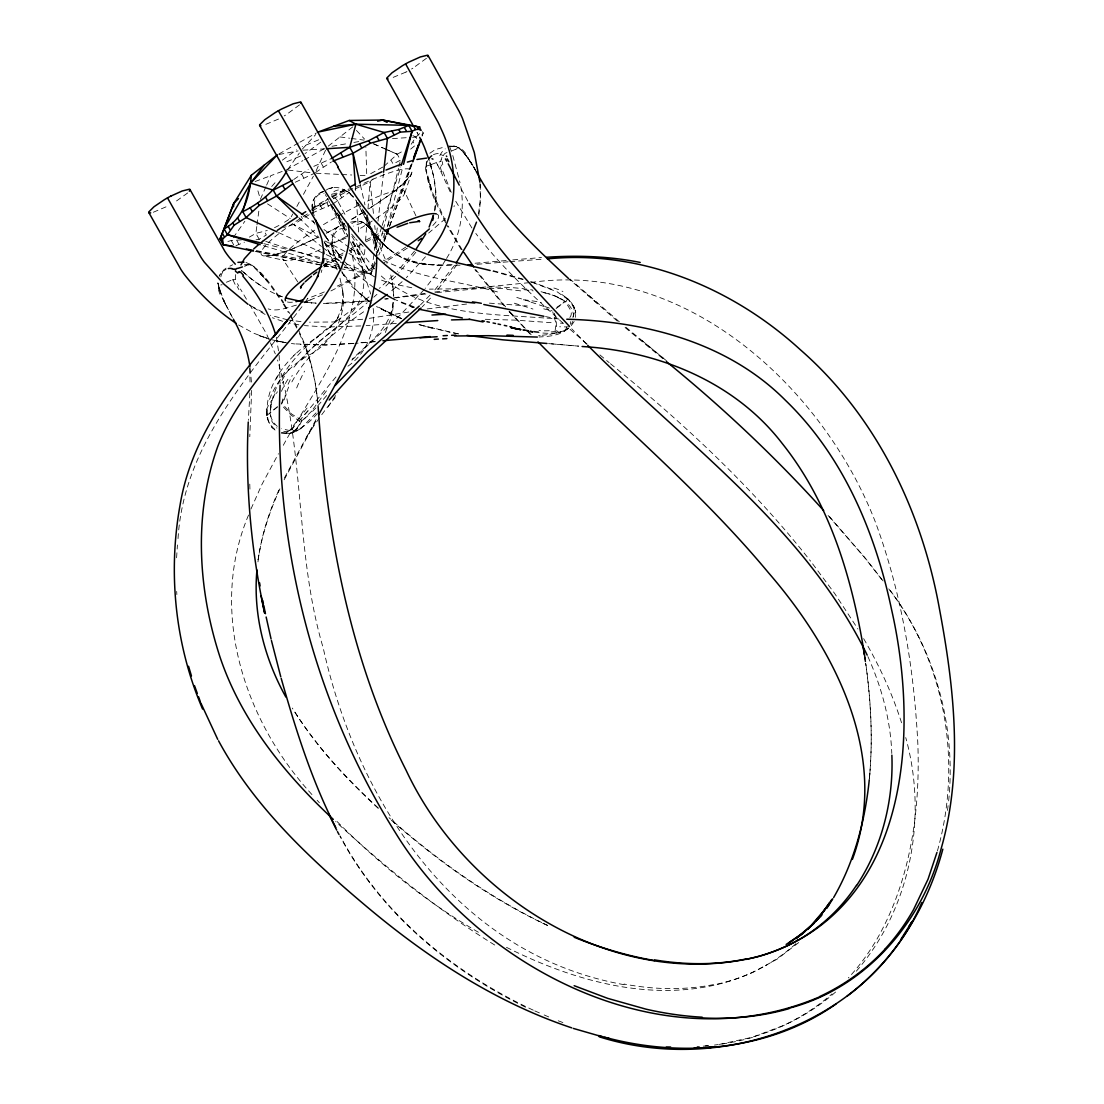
<?xml version="1.0" encoding="UTF-8"?>
<svg xmlns="http://www.w3.org/2000/svg" width="1104" height="1104" viewBox="0 0 1104 1104"><rect width="100%" height="100%" fill="white"/><g stroke="black" fill="none" stroke-linecap="round" stroke-linejoin="round"><path stroke-width="0.75" stroke-dasharray="5 3.75" d="M251.643 390.402L249.78 436.715M332.138 243.86L332.166 242.494A15.677 9.991 80.7 0 1 332.221 241.748C332.263 234.71 338.017 226.292 345.828 229.066A14.849 10.778 87.1 0 1 346.38 229.232M341.039 271.184C332.732 258.17 324.052 229.549 344.489 223.505M573.625 317.014C573.666 303.848 559.369 296.7 548.481 293.747M570.727 321.609L570.313 324.341M445.63 222.898C436.77 203.688 424.378 183.305 426.434 161.405M426.13 167.463L426.158 167.063A14.918 9.232 78.2 0 1 426.406 164.606L426.489 164.317M249.904 392.9L248.345 420.348M385.324 332.497L390.899 318.421L393.769 299.501M277.366 406.714L269.9 413.062L271.984 421.549L276.938 428.09M176.599 557.768L177.427 544.962M948.653 800.911C956.381 725.659 934.646 648.421 888.623 588.335M364.872 249.504L363.961 261.372L370.93 274.054L323.72 265.678M365.521 241.017L367.466 215.584M367.991 208.794L370.075 181.663L374.504 177.73M869.414 778.348L870.007 771.586L869.428 778.141C873.029 739.487 871.015 700.474 865.577 662.083M869.276 779.107C873.098 740.48 870.904 701.482 865.646 663.104L865.688 663.38M266.892 410.122C265.788 418.43 269.969 427.372 277.242 431.554M575.557 317.303L574.604 308.347L568.574 299.626L572.093 303.876L573.942 308.251L574.163 312.86L572.824 317.331M377.264 227.935L374.201 253.051M378.023 221.186L383.405 173.894M947.522 810.405L948.088 805.658M392.651 310.762L393.617 302.758M257.963 561.853C261.137 535.978 269.307 510.89 280.154 487.25M178.034 538.6C183.54 445.022 249.67 374.546 303.835 304.29M435.155 210.05C437.736 193.531 434.562 176.709 429.415 160.991M256.79 226.541L255.88 233.358L259.205 239.278L264.118 240.879M257.011 224.83L259.274 207.8M392.983 302.399C391.147 327.971 368.598 342.792 352.135 359.255M373.952 254.665L370.93 274.054L344.365 266.809M566.766 327.005L565.538 330.013L563.247 331.959L554.76 333.325L556.071 323.734L552.759 311.866M258.184 559.631C261.703 535.095 269.638 511.359 279.892 488.851M440.951 159.818L440.8 161.336M478.805 215.515L480.613 200.114L480.143 182.878M478.543 213.831L480.364 198.527L480.005 183.512M434.41 211.002L435.859 196.829L435.845 197.602L435.569 190.054L433.444 175.784L428.407 157.844L432.05 169.823L428.987 159.707M281.52 403.691L283.355 397.178M382.909 231.095L376.63 255.617M383.323 229.439L398.489 168.401M398.889 166.745L400.117 161.791M271.28 406.658C268.507 413.669 271.584 421.576 277.283 426.351M385.13 235.511L382.136 247.089L378.838 255.024M387.697 225.589L402.67 167.684M321.236 272.509L321.913 269.969M453.979 206.71L454.296 205.634M937.406 850.936C962.647 762.05 945.438 662.055 888.554 588.653M281.603 404.161L285.094 395.812M374.725 261.758L370.93 274.054L346.656 264.049M381.667 227.093L374.96 248.193L367.273 214.88M382.177 225.464L400.738 167.008M569.843 317.483C575.57 310.21 562.226 303.545 567.525 299.322M307.878 415.794L301.889 420.734L305.573 417.602M386.124 235.883L382.136 247.089L386.179 235.828M389.546 226.279L412.358 162.233M389.657 226.182L412.247 163.447M422.087 136.109L423.246 132.894L421.135 130.382M572.741 321.443L571.582 324.038M281.327 433.168L287.551 433.789L292.877 432.313L296.383 429.042L301.944 420.748L298.466 427.303L294.561 430.781L292.036 431.098L281.548 428.752M384.923 233.22L377.582 252.54L374.725 225.533M387.38 226.775L411.861 162.343M269.542 399.455C276.469 380.494 290.876 364.982 308.513 355.364C332.166 343.33 347.139 316.158 342.668 289.676L342.764 302.33L343.123 299.736L340.832 310.997L341.757 308.209L336.83 319.484M248.552 515.044C207.731 611.699 244.922 722.913 313.812 796.564M250.981 508.985L261.855 484.587L278.47 453.675M375.539 262.945L370.93 274.054L351.886 240.355M534.198 332.083C545.486 333.532 558.527 334.94 568.519 328.233C550.234 338.431 559.411 326.384 554.829 314.737M288.075 384.289L292.243 375.36M265.926 186.7L260.406 199.272L257.039 187.97M266.616 185.127L270.756 175.688L283.259 171.037M267.016 415.297L277.421 407.017M556.099 331.379L548.895 332.207M338.597 316.793L334.277 323.389L336.071 320.657L329.958 327.667L332.332 325.349L316.144 338.059L318.642 336.306C290.945 353.239 260.999 385.475 268.203 420.417C269.914 424.888 273.143 428.89 277.532 430.96M325.528 150.241L315.013 173.19L340.046 174.418M284.156 479.771L317.303 418.416M219.958 274.634L219.185 276.193L222.566 270.77L226.141 268.12M284.446 477.935L317.704 416.47M276.469 393.424L277.325 391.768M278.608 374.642L274.537 382.163M284.556 222.249L290.269 218.551L292.739 214.01M296.866 206.462L300.164 200.404M303.462 194.359L313.37 176.212M411.199 144.265L415.891 137.089L420.734 132.646L422.197 135.254L423.246 132.894M574.177 321.512L570.837 326.246M446.554 258.46C460.244 236.504 465.488 209.691 460.313 184.258M554.719 333.284L547.101 334.926M346.78 191.627L345.759 191.116A15.677 10.764 56.5 0 0 345.055 190.84C340.405 188.273 331.614 190.495 331.821 195.656M291.87 381.901C308.347 351.748 336.485 330.62 364.168 311.425M283.3 445.298C315.013 386.207 370.019 322.216 351.044 250.263M445.837 259.633L437.598 272.343L425.15 288.42M282.334 383.157L283.466 381.377M304.759 302.869L308.485 297.211M457.097 264.56L435.694 292.284M287.758 169.519L299.363 153.028M454.406 265.512L434.59 290.2M233.192 237.746L244.853 221.269M326.411 390.926L311.425 411.35M415.822 252.292L398.668 273.13M301.489 360.097C315.068 340.28 338.155 330.124 352.783 311.328C370.088 291.166 365.12 262.09 351.831 241.238M307.036 408.08L291.359 428.242M414.524 251.105L397.233 271.432M316.006 412.91L301.033 428.393L293.278 432.575L289.165 433.582L286.033 433.03L289.262 430.408M425.468 256.763L406.396 277.642M326.66 395.563L317.497 406.175M293.926 367.177C314.875 341.978 342.502 323.817 367.259 302.744M424.295 289.455L400.752 314.502L350.63 361.325M299.198 421.148L337.921 374.642M271.708 186.493L277.352 180.104M856.331 971.175C910.855 908.206 927.871 817.208 905.735 737.582M430.477 298.121L422.252 306.857M302.399 149.068L315.703 134.536M317.469 413.503C308.789 422.998 296.755 434.81 282.638 431.029M315.854 407.969L312.639 411.295M320.795 142.112L307.036 152.311M430.077 295.085L420.431 304.925M384.095 166.262L397.219 154.215L403.843 150.599M395.632 276.359L383.281 288.572M299.557 104.866L285.991 114.871M293.719 355.571L295.582 353.735M445.478 218.606L428.628 233.068M282.348 160.163L296.3 150.02A18.851 2.953 -29.2 0 1 296.659 149.799M426.448 58.291L413.075 68.075M429.856 153.235L435.155 149.62L445.588 146.708M393.19 275.614L379.39 288.31M294.064 426.655L290.021 430.077M187.694 192.938L174.653 202.294A18.713 2.926 -29.2 0 1 173.701 202.86M402.132 281.672L390.347 291.856M567.815 328.481L566.435 329.53M373.745 297.183L376.947 294.354M835.576 992.041C811.661 1013.086 782.888 1028.266 752.335 1037.07M567.801 328.73C559.976 335.602 548.95 336.513 539 336.982M798.716 942.554L777.175 959.1L753.287 972.169A349.83 246.151 54.6 0 1 713.653 984.878M410.633 149.137L415.132 145.452L413.213 142.016M347.898 366.211C366.569 353.335 376.091 329.972 373.083 307.643M328.233 146.156L352.976 126.698M369.053 296.907C330.262 327.019 274.979 359.214 269.914 412.951M332.525 204.24L349.568 192.193M293.719 179.524L308.195 169.492M315.413 172.528L331.462 161.971M310.445 210.56L327.902 199.258M323.969 267.044L343.413 254.555M309.189 214.7L293.581 224.485L283.618 227.521M302.013 420.417L291.594 414.028L282.279 403.843M407.321 248.152L384.289 262.573M556.099 308.54L562.626 303.779L564.448 300.992L565.207 301.654L556.057 307.823M382.729 167.104L368.281 174.998M363.244 212.341L348.974 220.841M412.855 68.213L412.62 68.365A18.713 2.926 -29.2 0 1 411.557 68.986M285.522 115.147L285.522 115.147A18.851 2.953 -29.2 0 1 284.225 115.92M306.567 152.587L306.567 152.587A18.851 2.953 -29.2 0 1 305.035 153.497M311.632 208.173L328.123 198.61M301.033 428.393L295.044 431.885L297.404 430.519M249.352 237.125L255.88 233.358L267.278 230.501M349.471 250.981L361.85 244.039M374.187 268.451L330.689 291.07M278.87 153.967L298.397 143.037M299.902 142.195L316.406 132.949M286.391 169.878L302.91 160.618M304.414 159.79L323.927 148.861M286.033 432.989L281.423 432.382M354.977 189.074L370.075 181.663L373.649 215.418M222.194 271.625L225.05 270.066M332.704 196.07L346.435 188.729M332.194 197.064L349.444 188.729M295.237 182.243L314.102 173.48M235.994 245.681L244.453 242.204M366.004 241.831L383.226 233.261M300.067 156.23L300.178 156.175A18.892 2.953 -29.2 0 0 300.799 155.857M406.01 72.05L406.01 72.05A18.713 2.926 -29.2 0 0 406.962 71.553M326.825 232.916L343.454 223.974A86.126 13.469 -29.2 0 1 326.218 233.234M278.525 119.053L263.608 125.276M405.886 72.119L390.485 78.494M299.57 156.492L284.059 162.868M274.482 227.7L281.686 224.084M229.908 266.161L232.696 264.753M426.544 166.042L429.98 164.965M313.798 166.359L331.379 158.562M241.486 239.885L231.247 240.506L224.719 242.438M311.908 213.155L331.021 204.833M323.224 191.53C315.951 193.586 310.997 201.176 312.487 208.642M323.596 191.378L320.574 192.772L323.348 191.516M455.993 149.15L457.001 148.695M455.814 149.233L451.384 151.096M246.123 265.471L249.421 264.16A4.292 2.581 -79.2 0 1 251.091 264.919M322.547 294.768L310.196 299.984M343.303 239.126L346.007 238.091M343.137 239.195L332.746 242.521A4.927 1.932 17.7 0 0 332.014 243.225M435.694 162.84L431.043 164.634M361.615 223.022L353.335 226.127M325.873 190.288C335.133 183.664 346.559 189.446 353.266 196.705M329.792 188.674L332.787 187.459L328.909 188.991M245.116 265.898L244.384 266.202M307.464 301.075L306.553 301.433L311.052 299.639M255.107 181.511L270.756 175.688M226.348 282.265L232.213 279.864M447.023 152.531L445.354 153.221A4.333 2.953 -70.4 0 0 443.518 155.264M296.438 305.104C287.426 307.533 277.573 311.963 268.203 308.899M153.332 212.244L168.043 205.993A18.74 2.926 -29.2 0 0 168.774 205.62M314.323 207.138L326.122 202.888A4.83 2.47 11.1 0 1 329.075 202.832M318.697 139.808L302.579 146.501A18.892 2.953 -29.2 0 0 302.206 146.694M350.548 222.166L357.406 220.883L364.237 222.939M293.429 431.112L293.871 431.015A106.481 44.119 -75.6 0 0 299.432 425.951M278.967 154.505L298.108 150.889M719.284 1044.412L752.335 1037.249L783.178 1025.602A420.569 296.107 53.6 0 0 832.071 993.862M331.987 146.294L347.125 143.63M353.86 142.444L360.594 141.257M408.839 312.018L368.791 318.435M256.031 239.803L259.205 239.278L266.326 234.973L264.394 231.536M427.124 308.941L466.633 304.028M424.819 293.402L393.41 297.832M434.769 292.036C467.116 287.468 500.209 284.639 532.639 290.035M425.882 293.981L395.922 297.887M384.523 298.977L387.49 298.591M436.604 292.615L477.715 288.696L506.984 288.42M385.503 299.17L388.484 298.811M362.719 319.235L333.477 321.968L309.534 322.189M448.334 146.059L455.786 146.377L459.788 148.529M705.194 1045.971L708.326 1045.626M372.007 300.688L344.31 302.993L322.478 303.421M529.244 282.665L468.786 288.641L429.401 289.138M530.817 282.514C684.535 259.937 823.239 387.283 875.486 522.33C901.678 593.207 914.084 668.679 917.852 743.958C920.212 810.377 910.786 879.239 877.694 937.82A414.386 291.939 53.2 0 1 848.369 977.923M506.184 260.544L472.705 263.442M512.753 259.909L541.498 257.536M366.597 301.019L323.431 303.352M374.587 341.509L360.525 342.751M508.171 261.814L474.554 264.477M375.512 341.674L354.936 343.399M509.841 261.662L544.148 259.054M353.308 343.523L326.011 345.014L294.437 343.868M353.528 343.344L325.307 344.945L300.592 344.42M396.308 323.417L366.183 325.597M392.472 138.593L410.867 137.407M412.551 137.296L415.891 137.089L417.547 140.056M302.965 150.185L324.686 148.847M540.187 335.616L538.586 335.713M360.815 325.942L327.143 327.019L304.414 325.611M460.051 265.181C441.131 265.581 421.466 265.967 403.622 258.709M452.06 264.408C423.246 266.961 392.707 260.13 375.526 234.821L381.377 241.555L368.833 227.148L363.023 222.18A16.891 9.853 83.1 0 0 361.422 221.573M485.277 319.291L515.734 320.146L551.117 322.658M489.389 303.145L527.284 305.946M562.999 323.21L560.418 323.155M341.716 174.501L351.734 174.998M360.083 175.398L366.763 175.729L365.852 147.108M543.817 317.952C487.664 313.826 422.597 315.013 378.865 273.82M315.799 303.062L311.231 302.813L316.324 303.186M547.046 318.131L556.899 318.683M548.564 343.606L578.689 346.145L550.151 343.73M441.724 265.567L422.846 263.98L412.62 261.786M301.019 321.623L289.331 320.132M307.257 302.427L311.77 302.869L302.344 301.806L307.257 302.427L304.29 302.041M538.573 331.835L533.646 331.228M288.075 170.071L309.962 172.61M523.958 289.676L533.135 290.876M291.387 343.496L294.699 343.951M339.963 136.937L349.582 138.207M351.182 138.428L364.016 140.125M426.82 264.325C401.69 263.746 382.84 246.095 368.833 227.148L371.427 230.074M411.778 287.744L389.05 282.997L379.514 279.367M272.122 339.853L287.012 342.93M529.106 331.214L522.427 329.958M558.955 319.084L545.542 316.586M528.554 331.117L522.275 329.903M298.839 324.838L289.289 323.003M453.413 332.953L458.491 333.85M528.443 330.4L521.185 329.006M287.137 342.93L276.511 340.97L284.045 342.364M458.395 333.919L418.651 324.576L450.018 332.345M256.487 250.636L342.53 267.099M344.227 267.416L349.278 268.396L342.654 263.166M522.247 329.903L527.16 330.883M287.689 319.87L270.37 315.247M276.359 340.901L282.307 342.13M255.162 251.436L322.051 265.333M256.404 251.119L321.94 265.181M323.624 265.54L338.749 268.783M624.16 984.699C457.567 955.057 357.655 803.464 323.251 648.103C295.223 554.153 304.939 453.785 277.559 360.028M543.706 308.844L550.592 310.459M248.676 264.477L248.952 264.546A14.918 9.77 57.7 0 1 250.981 265.305L251.298 265.374M263.856 243.667L343.344 263.235M550.717 310.486L552.041 310.845M492.881 271.225L522.565 279.505M497.435 291.925C459.154 280.927 418.057 278.332 382.301 259.592M493.24 270.659L523.544 279.271M541.029 291.718L549.585 294.05M418.899 324.507L433.472 328.675M516.782 297.445L529.975 301.558M263.47 245.64L338.831 268.507M532.514 282.472L557.065 291.76L569.554 300.592L566.449 297.763M238.616 324.99L253.851 333.27L269.1 338.983M414.138 306.829L396.184 300.122M270.659 339.48L259.371 335.644M282.624 321.292L272.398 317.745M414.041 307.643L397.909 301.364M265.747 241.403L319.801 258.86M326.356 260.986L342.737 266.271M414.083 307.657L410.923 306.636L412.579 307.174M530.624 281.437L553.325 289.897M544.962 306.567L547.901 307.616M282.514 296.824L277.656 295.113L281.865 296.631C266.602 290.89 253.064 281.327 241.279 270.163L251.339 278.926L263.649 287.606M548.205 307.726L549.35 308.126M440.8 154.56L441.724 154.933A16.105 11.302 80.5 0 1 442.359 155.222L443.256 155.774M245.971 262.448C261.896 269.031 271.004 285.356 280.733 298.673M259.261 335.602L264.822 337.658M401.539 318.766L376.478 306.567M558.224 1020.786L562.93 1022.566M401.525 318.518L379.431 308.057L391.534 314.433L401.718 318.766L376.795 306.319M557.023 297.086L564.392 300.95M534.819 1010.919L542.602 1014.286M544.162 1014.962L551.959 1018.33M373.538 143.824L386.165 149.371M387.752 150.061L397.219 154.215L400.531 160.149L393.121 163.985L391.202 160.535M373.58 143.796L383.033 147.964M384.606 148.654L397.219 154.215M263.028 312.28L249.463 305.077M278.594 232.585L343.565 262.614M543.168 923.275L547.846 925.469M547.294 925.414C489.583 898.187 437.184 860.72 389.45 818.575M533.273 1010.174C453.799 972.969 381.694 914.498 340.211 836.018M265.112 314.447L249.38 305.284M525.559 1007.221C448.969 969.795 379.955 912.139 339.825 835.921M541.774 922.571C486.091 895.234 435.335 858.705 388.994 817.664M506.46 947.315C573.666 980.959 652.699 1003.591 727.15 981.898A349.83 248.538 54.5 0 0 765.376 965.669M412.868 135.53L415.891 137.089M319.042 237.829L293.581 224.485L321.43 246.44M325.031 240.962L347.498 252.733M348.988 253.52L363.961 261.372L351.555 238.823M300.316 421.907L290.987 414.952L281.52 405.099M562.778 299.86L560.625 298.604M363.395 222.387L363.464 222.428A7.314 4.002 -72.4 0 0 361.615 222.649M478.391 932.245C425.771 901.692 378.092 863.024 335.368 819.803M375.263 277.214C364.113 271.06 354.688 261.469 349.554 249.739M494.73 945.024C437.446 909.751 385.006 867.137 335.644 821.555M561.908 294.533L566.366 297.694M267.513 203.867L290.269 218.551M373.649 287.537L357.779 275.103L344.683 261.772M304.469 215.777L314.24 222.677M323.996 229.577L349.112 247.324M350.506 248.317L360.277 255.217L359.435 243.322M368.446 301.254L352.121 286.805L341.867 272.591M322.754 247.475L341.329 262.117M371.358 303.089L355.557 289.483L342.695 273.005M641.769 340.377L667.672 361.753M662.731 358.552L624.616 327.17M619.316 321.775L569.719 278.829M625.913 327.253L666.857 361.118M387.131 247.641L388.097 248.607L381.943 242.383L393.093 252.595M610.471 363.727C683.21 422.97 752.583 487.071 810.543 561.122M599.9 354.895L609.146 362.623M617.357 321.14L569.567 279.436M254.389 267.692L267.361 281.134L258.226 271.004L269.417 283.99L280.485 299.695M587.08 344.062L568.477 327.971M587.494 294.671L597.126 303.034M563.316 323.403C532.321 295.348 501.092 266.92 475.81 233.427M350.203 194.345L352.838 196.885M378.106 808.28C345.814 778.375 315.385 745.78 292.339 708.092M363.119 246.302L358.027 241.417M378.368 808.087C346.38 778.499 316.296 746.318 293.112 709.265L293.264 709.513M462.052 150.572L458.519 147.632A16.822 10.226 79.1 0 0 456.849 146.832M372.352 231.164L377.375 237.139L366.818 225.106M298.701 217.529L318.38 236.615M325.749 243.763L341.743 259.274M586.555 344.144L571.748 328.813M366.459 224.761L369.661 228.059M531.176 334.76L509.689 311.507M529.975 333.974L509.054 311.383M356.44 130.41L364.541 139.09M355.571 238.768L357.213 240.534M317.152 800.276L319.387 802.746M828.097 515.471L863.783 556.595L881.834 579.6M829.518 516.631L866.212 559.217L883.655 581.67M505.646 306.926L475.672 269.569M354.77 237.843L351.624 234.089M374.353 268.934L363.023 254.182L351.9 236.284M503.99 305.739L474.899 269.707M464.467 153.318L474.32 168.125M338.445 254.224L341.536 258.046L326.784 238.243L341.053 257.48L335.409 250.291M812.613 563.827L834.776 593.635L857.96 629.045M572.396 304.152L571.127 302.455M466.095 155.374L468.717 159.1L461.582 150.116L467.434 157.154L475.451 169.933M338.39 202.253L345.428 215.266M346.38 227.162L340.198 217.916M471.919 228.017L455.414 200.707M357.986 202.75L361.422 207.718M325.721 236.656L329.323 241.955L325.818 236.794M461.21 249.656L446.32 224.278M297.763 281.92L282.983 259.426L285.246 260.599L263.677 255.88C282.941 255.535 300.426 244.895 317.745 237.484A86.126 13.469 -29.2 0 1 261.193 254.237A86.126 13.469 -29.2 0 1 307.892 213.679M339.563 216.881L336.444 211.775M462.162 249.821L448.127 225.989M284.128 304.028L289.828 313.591M283.19 303.931L288.379 312.556M249.614 304.373L266.423 333.725L275.31 353.873M246.468 299.212L240.424 289.041M863.632 638.623C879.626 666.043 892.998 695.078 902.396 725.452M476.293 171.534L470.704 162.026L475.507 170.209M362.857 210.036L372.117 230.681L375.415 243.404L372.117 230.681L374.96 241.624L376.864 256.183M345.952 230.75L337.686 216.522A95.579 7.452 61.5 0 1 334.001 210.064L327.515 198.499M341.095 270.232L338.597 265.954L339.756 267.955M290.6 314.957L297.266 327.474M333.408 207.662L346.007 229.949M339.646 193.973L341.564 197.409M321.319 163.364L323.237 166.801M325.335 194.608L326.453 196.595M320.05 204.944L321.968 208.38M301.723 174.335L303.641 177.772M301.13 216.26L302.399 218.551M236.946 240.727L238.864 244.163M231.247 240.506L234.559 246.427M331.545 204.916L333.408 208.283M436.204 162.343L437.75 165.158M355.571 199.838L357.047 202.501A108.661 7.7 60.2 0 1 358.013 204.268L376.864 239.913L387.049 263.318M467.751 201.025L460.009 186.631M417.919 134.081L416.995 132.397L418.816 135.723M337.493 213.265L346.587 229.798M312.818 220.372L314.957 224.25M357.047 202.501L363.671 214.673M334.319 209.953L335.243 211.623A106.039 23.336 58.8 0 1 338.086 216.964L347.691 236.077M238.809 286.171L237.457 283.631M231.495 315.689L225.395 304.207M362.347 208.946L367.908 219.31L363.147 210.422M232.392 317.538L221.932 296.99L218.109 283.19L218.426 285.688M365.024 217.198L369.716 225.934M290.821 316.848L296.672 327.998M364.472 211.816C372.241 225.147 376.036 240.451 376.947 255.769M324.093 241.459L337.231 270.011M324.742 242.701L332.083 257.618M445.547 221.117L432.754 193.117L426.572 171.451M440.717 171.272L451.467 194.649M339.273 266.975L334.098 254.196M415.904 215.763L404.506 191.378A69.649 10.902 -29.2 0 0 364.651 202.405M437.557 164.772L440.91 171.644M224.83 303.034L222.235 297.625L226.196 305.794L218.84 287.882L220.8 293.981M330.993 205.882L345.635 235.469M350.492 241.845L362.567 269.197L370.709 294.078M451.246 192.372L442.773 171.299M298.549 330.22C309.851 353.404 315.854 378.851 317.966 404.478M299.35 333.477C309.755 355.405 315.73 379.238 317.842 403.374M867.91 656.618C881.627 687.088 890.542 720.001 891.797 753.48M241.348 270.466L241.666 271.267M306.553 349.375L310.541 361.933M449.576 146.377L451.66 152.228M452.792 155.512L460.023 182.726M554.374 313.219L554.774 314.516M313.122 211.913L314.212 215.763M339.977 278.139L342.958 291.98M267.541 418.554L267.223 417.312L267.665 419.023M333.449 251.795L332.677 248.234M390.775 275.006L392.665 283.921M360.359 184.892L364.969 204.889M313.025 211.499L312.308 206.876M276.304 337.272L278.995 353.804M441.421 166.055L441.2 164.91M316.061 388.277L316.199 389.105M218.288 284.763L218.744 287.468L218.109 283.19M392.389 282.445L393.755 296.148M218.233 284.418L218.164 283.742M266.851 415.546L266.588 411.751L266.795 415.076M250.18 368.446L251.436 382.094M235.649 279.602L235.566 278.484A16.105 11.909 60 0 1 235.566 277.656L235.607 276.58A19.955 13.082 57.6 0 1 235.814 273.723M392.914 286.019L393.438 296.134M329.682 202.86L329.641 202.198A14.849 11.564 55.5 0 1 329.654 201.535M355.336 185.527L355.709 190.633M356.426 200.831L358.717 233.123M279.16 355.378L280.085 383.64M249.476 368.294L250.097 382.978M176.681 591.413L176.861 594.601M266.726 413.434L266.782 414.787M249.78 484.118L249.932 489.196M437.225 214.259A87.52 13.69 -29.2 0 1 430.229 228.1M405.734 247.089A87.52 13.69 -29.2 0 1 383.778 261.11M372.752 267.568A87.52 13.69 -29.2 0 1 335.685 286.833M324.3 291.939A87.52 13.69 -29.2 0 1 307.395 298.453M292.422 302.165A87.52 13.69 -29.2 0 1 287.426 301.972M323.969 264.919A87.52 13.69 -29.2 0 1 343.717 252.623M351.113 248.345A87.52 13.69 -29.2 0 1 358.607 244.15M366.128 240.079A87.52 13.69 -29.2 0 1 380.99 232.502M376.091 218.44A69.649 10.902 -29.2 0 0 404.423 191.282L404.423 193.862L411.723 172.955C401.677 189.143 383.502 198.32 368.363 209.139A86.126 13.469 -29.2 0 0 409.805 169.119A86.126 13.469 -29.2 0 0 333.229 198.844M372.2 221.007A69.649 10.902 -29.2 0 1 358.234 229.646M346.38 236.394A69.649 10.902 -29.2 0 1 325.694 247.048M320.063 249.67A69.649 10.902 -29.2 0 1 282.762 258.929A69.649 10.902 -29.2 0 1 315.247 229.811M323.486 224.623A69.649 10.902 -29.2 0 1 358.924 205.137M363.823 211.982A86.126 13.469 -29.2 0 1 350.796 219.793M312.501 210.836A86.126 13.469 -29.2 0 1 328.288 201.59M531.052 302.192A106.288 11.275 22.2 0 1 545.776 307.133M514.326 303.2A273.792 40.517 24.1 0 1 532.956 309.051M553.891 288.006A115.009 87.064 -80.6 0 1 562.93 291.539M549.254 330.731A109.696 80.468 -51.6 0 1 538.987 330.579M284.17 399.883A102.796 30.429 -86.5 0 1 288.627 387.09M296.659 387.959A220.552 82.013 87.4 0 1 304.552 371.151M266.243 409.929A117.493 72.146 12.2 0 1 271.846 400.379M291.359 428.614A101.899 34.086 -80.5 0 1 289.262 430.753M306.926 436.411A424.502 121.964 -76 0 1 335.133 397.702M328.012 407.003A532.887 180.104 -81.6 0 1 337.907 392.375M308.14 410.936A108.054 54.317 -12.7 0 1 302.11 416.884M569.319 326.894A108.275 22.411 12.8 0 1 559.714 326.77M506.957 289.469A321.305 282.21 81.5 0 1 523.834 291.332M543.637 292.601A112.277 97.635 -60.7 0 1 557.12 296.879M523.337 299.764A114.899 52.081 21.3 0 1 541.333 302.413M547.115 334.691A101.803 82.759 -51.8 0 1 540.229 335.381M281.92 380.549A243.073 194.428 27 0 1 291.428 365.576M270.425 406.576A107.971 78.922 -4.3 0 1 275.324 393.148M281.396 391.34A109.227 68.227 87.4 0 1 289.165 377.32M311.839 411.047A102.299 61.783 -13.9 0 1 307.091 415.477M332.097 248.414A30.981 24.868 -88.6 0 1 331.49 243.943M347.056 237.001A16.049 10.585 89.4 0 1 347.47 234.779M351.762 223.601A21.252 15.58 86.1 0 1 361.408 221.725M352.976 196.733A59.395 57.463 73.5 0 1 353.542 197.326M347.042 191.144A30.981 26.565 56.3 0 1 350.52 193.931M328.454 206.338A30.305 21.142 49.5 0 1 327.088 202.929M795.97 943.644A355.805 252.706 54.2 0 1 765.431 965.752M333.85 254.279A59.395 55.655 -74.3 0 1 333.187 251.878M312.749 213.569A46.382 23.488 67.2 0 1 312.432 212.354M313.274 211.126A22.508 14.863 62.4 0 1 312.818 208.711M312.046 206.683A16.891 11.219 50.7 0 1 312.128 204.475M314.447 205.482A21.252 13.165 56.3 0 1 324.107 193.214M331.559 196.388A19.21 13.759 60.5 0 1 333.753 198.209M334.719 197.671A32.899 28.359 75.2 0 1 338.583 202.087M366.956 224.222A46.382 23.708 65.2 0 1 369.881 227.203M364.182 223.215A22.508 14.283 74.6 0 1 366.349 225.078M313.37 207.897A7.314 1.863 -0.4 0 1 315.192 207.497M331.586 194.332A5.589 3.077 -54.5 0 1 333.518 193.904L343.165 191.061A46.603 26.068 -84.2 0 1 343.855 190.854L344.834 190.564A4.927 2.774 -85.5 0 1 346.532 191.282M426.296 164.179A19.955 14.076 81.5 0 1 427.828 160.466M433.417 154.712A19.955 14.076 81.5 0 1 440.841 153.98M425.992 171.589A29.408 22.701 85.7 0 1 425.523 167.491M425.937 166.801A4.292 1.794 15.2 0 1 426.489 166.014M431.112 164.772A70.173 49.556 53.9 0 1 430.063 165.131M439.157 161.984A6.914 1.904 -8.5 0 1 441.076 161.35M441.31 159.983A15.691 10.833 84.6 0 1 441.917 157.417M439.834 155.705A21.445 16.215 79.8 0 1 445.216 148.861M449.852 146.735A21.445 16.215 79.8 0 1 456.808 147.122M457.07 148.019A7.645 3.905 -66.5 0 1 459.057 147.66M251.505 264.891A29.408 24.012 59.2 0 1 254.665 267.265M244.426 264.615A19.955 13.082 57.6 0 1 248.759 265.029M235.083 284.349A28.732 19.292 53.5 0 1 233.11 279.85M238.947 289.662A56 19.955 59.1 0 1 237.194 286.529M713.515 984.589A355.805 249.325 53.9 0 1 624.064 984.05M442.773 164.827A20.714 12.972 75.4 0 1 442.373 161.639M441.6 171.631A48.286 40.02 68.9 0 1 440.192 166.221M752.486 1037.387A420.569 297.997 54.1 0 1 714.467 1045.06M708.161 1045.736A420.569 297.997 54.1 0 1 696.997 1046.564M670.928 1046.702A420.569 297.997 54.1 0 1 665.974 1046.454M219.972 294.313A32.306 18.064 69.2 0 1 218.247 289.096M219.448 288.986A20.203 13.22 67.2 0 1 218.716 285.715M217.874 283.659A16.822 11.288 55.7 0 1 217.833 282.762M220.841 276.883A21.445 13.262 60.8 0 1 226.113 269.238M462.328 149.647A32.306 18.395 64.8 0 1 465.695 153.442M459.719 148.792A20.203 13.096 70 0 1 461.927 150.834M246.192 265.581A70.173 49.183 51.3 0 1 245.185 266.023M232.268 279.905A4.333 2.029 4.9 0 1 235.069 279.712M220.786 284.97A7.645 1.104 -8 0 1 222.139 284.68M258.764 555.381L258.143 559.756L258.764 555.381M313.729 199.755L313.108 200.928L314.695 198.002L313.729 199.755M290.959 433.154L289.289 433.568L293.278 432.575L290.959 433.154M455.386 146.404L453.592 146.059L456.463 146.611L455.386 146.404M368.846 301.13L359.642 293.498L368.846 301.13M567.732 298.894L568.546 299.598L567.732 298.894M512.366 315.082L509.22 311.576L512.366 315.082M271.363 426.392L272.633 427.952L271.363 426.392M469.614 160.466L467.544 157.306L472.402 164.91L469.614 160.466M344.407 275.945L341.964 271.75L344.407 275.945M574.604 308.347L573.335 305.684L574.604 308.347M431.36 189.75L427.455 176.557L431.36 189.75M219.158 289.013L218.647 286.916L219.158 289.013M575.515 311.714L575.17 310.017L575.722 312.818L575.515 311.714"/><path stroke-width="1.5" d="M280.099 385.31C273.461 541.277 312.156 699.66 395.163 832.292C479.108 969.533 663.573 1063.663 819.858 996.746M248.262 422.018C245.157 485.815 251.16 549.958 264.477 612.389M256.956 569.94C252.857 614.059 264.477 658.536 285.853 697.024M322.823 260.668L323.348 251.326M233.496 206.793L233.731 203.426L251.326 175.288L277.366 154.808L250.622 183.154L224.112 228.776L220.069 238.906L223.381 244.826L253.478 251.091M251.326 175.288C249.559 195.85 243.887 218.675 224.112 228.776L227.424 234.71L260.199 244.646M228.514 245.405L223.381 244.826L222.539 239.071L227.424 234.71L234.103 225.188L246.095 217.585L259.178 205.454L276.566 196.07L292.546 183.871M383.599 172.21L387.435 138.442L384.109 132.508L355.902 124.186L349.195 120.474L317.911 132.107L355.902 124.186L408.756 125.359L419.934 126.96M869.276 779.783C865.053 820.783 854.413 861.672 833.644 897.524M323.417 262.448L323.969 259.136M323.113 259.426L317.414 276.98L318.021 275.821C306.664 298.439 289.524 317.414 273.599 336.844L287.592 320.215C240.479 373.911 192.124 432.188 180.09 504.928C167.767 573.252 175.191 645.164 202.598 709.072M403.526 164.372L412.068 131.293L408.756 125.359L382.591 120.046L349.195 120.474M331.379 158.562L349.733 147.315L355.902 124.186L333.546 126.298M277.035 231.881L246.095 217.585L242.783 211.651L250.677 183.112L264.339 165.048M433.168 216.191L433.403 215.377L429.139 226.982M936.951 852.454L928.036 879.212L913.546 909.627A414.386 289.814 50.4 0 1 884.746 949.302M942.83 849.155C927.636 906.66 895.068 960.038 847.237 996.043M432.616 220.524L433.43 217.916M476.5 222.139L468.358 242.521L456.118 263.083M401.249 165.393L412.068 131.293L415.532 129.582L418.554 129.278L421.135 130.382L419.216 126.946M852.357 859.45C890.459 756.695 835.066 649.566 768.425 572.686C698.763 488.851 614.169 419.423 537.993 341.854M240.948 264.919L244.37 258.722L250.801 251.657M413.503 159.031L418.637 144.61L413.696 157.513M412.827 161.846L420.928 139.325M224.112 228.776L233.731 203.426L238.478 198.554M419.203 143.009L420.362 139.987M233.731 203.426L220.069 238.906L222.152 241.348M259.702 124.78L264.781 119.701L275.255 112.58A18.851 2.953 -29.2 0 1 278.36 110.773A18.892 2.953 -29.2 0 1 281.52 109.061L293.167 103.804L300.329 102.023A18.713 2.926 -29.2 0 1 300.95 103.017L300.84 103.252M921.854 902.52C869.096 1023.753 721.367 1075.337 599.224 1036.794M318.532 414.994C345.304 366.349 376.685 315.385 376.699 258.074M300.647 287.385L301.185 286.502L300.73 288.199L300.55 286.985L303.973 283.024M425.758 233.869L416.318 248.731M856.607 885.546C881.834 847.279 893.647 800.786 891.866 755.15M427.8 56.677L428.062 56.194A18.851 2.953 -29.2 0 0 427.469 55.214L420.334 56.953L408.866 62.114A18.74 2.926 -29.2 0 0 405.596 63.88A18.713 2.926 -29.2 0 0 402.38 65.743L392.03 72.781L386.938 77.901A18.851 2.953 -29.2 0 0 386.855 78.177M901.016 939.173L912.166 921.357L908.744 926.808M826.799 908.316L832.789 898.877M831.974 899.291L822.356 912.98L829.642 902.617M242.783 211.651C261.179 202.791 276.883 188.881 286.792 170.899M428.504 252.871C459.388 218.84 460.147 168.953 441.172 129.044A120.847 118.045 14.6 0 0 437.929 122.061L405.596 63.88M829.256 904.3L816.091 920.764L819.002 917.728L807.631 929.389L819.002 917.728M189.308 191.254L189.971 190.205A18.851 2.953 -29.2 0 0 189.377 189.226L182.243 190.964L170.775 196.126M824.729 909.599L811.357 925.235L796.012 938.593L802.801 933.446L786.145 944.444M329.199 400.021L366.211 358.938L421.107 307.988M335.188 385.462L367.701 351.555L419.299 306.015M305.228 281.782L311.563 276.235M253.672 248.952L258.488 244.715M810.584 926.353L813.703 923.579L801.587 934.357L804.733 931.583L788.684 943.023L792.134 940.774M261.179 242.494L273.723 232.916M387.118 294.451L368.598 308.264M313.453 274.717L316.862 272.122M418.195 240.727L421.549 238.326M277.256 230.391L297.307 216.991M836.018 1004.005C767.722 1051.974 677.345 1058.446 598.699 1035.538M332.828 161.156L353.059 153.235L370.24 143.285L387.435 138.442L400.283 132.121L412.068 131.293M301.502 214.342L305.794 211.692M326.356 148.75L349.733 147.315L368.777 140.691L384.109 132.508L398.82 129.513L408.756 125.359M250.677 183.112L273.24 190.136L292.381 180.394M350.989 186.397L355.502 184.12M359.959 181.912L381.956 171.769M385.986 170.057L400.821 164.303M397.067 227.217L407.707 223.367M242.411 266.92L237.953 268.341A6.914 4.306 -61.2 0 0 235.787 268.962M789.015 1008.228C864.611 988.577 921.812 923.468 941.05 849.017C963.557 770.537 954.201 687.475 939.38 608.525C921.757 510.531 876.121 415.877 800.345 349.747C732.325 287.509 640.417 249.518 547.418 258.888M407.348 162.109L413.2 160.411M409.681 222.773L419.534 221.38L418.554 221.021L419.672 221.6L419.078 221.214M377.651 121.164L382.591 120.046L416.691 126.367M416.898 159.487L426.641 158.093M237.94 262.352L243.956 262.117M150.71 212.851L149.468 212.893A18.892 2.953 -29.2 0 1 148.833 211.899L153.953 206.793L164.289 199.755A18.713 2.926 -29.2 0 1 170.913 196.043M382.881 340.75L430.339 336.568M405.761 322.699L437.777 320.56M260.958 125.773L260.365 125.773A18.74 2.926 -29.2 0 1 259.702 124.752M419.962 337.81L437.17 336.72M546.604 257.26C577.861 255.217 609.449 256.238 640.223 262.448M468.165 264.836L471.367 264.656M443.077 335.74L447.341 335.519M451.605 335.312L455.883 335.133M451.481 319.912L469.89 319.387M454.393 335.989L488.851 335.685L537.358 337.065M388.07 78.895L387.518 78.867A18.892 2.953 -29.2 0 1 387.214 78.798M506.943 335.092L513.181 335.354M566.766 319.235C645.716 321.209 728.047 342.682 785.261 400.131C842.973 455.676 875.334 532.225 891.563 609.546C918.114 726.46 910.772 888.361 786.062 946.39A349.83 244.729 49 0 1 746.042 959.404M546.977 343.482L502.913 339.839L466.978 335.368M582.098 346.504C658.108 350.92 734.919 381.86 782.239 443.504C831.146 504.776 853.378 582.484 865.136 658.798M474.789 303.02C371.013 295.016 324.783 189.446 278.36 110.773M302.813 301.847L285.853 298.011M229.687 245.599L232.93 246.151M483.8 304.511L543.872 316.268M462.341 317.966L418.83 309.189M654.824 960.59C627.169 955.94 600.203 947.729 574.204 937.268M469.09 319.208L483.097 321.94M512.408 327.929L520.605 329.572L510.89 327.598L520.784 329.627M482.075 320.698L484.504 321.195M486.933 321.706L489.389 322.216M493.074 322.989L495.544 323.513M246.316 248.952L253.051 250.401M498.028 324.038L500.526 324.576M504.28 325.376L506.791 325.928M509.938 326.605L511.814 327.019M227.424 234.71L262.2 243.266M601.583 1036.559L573.307 1028.417M604.716 1037.36L609.422 1038.547M490.135 270.508C461.914 263.318 432.464 259.026 406.438 245.185C374.256 228.942 355.764 196.553 337.603 166.952M234.448 269.376L235.732 269.887M571.748 1027.865C495.517 1002.404 427.358 957.596 366.197 906.163C309.631 858.498 254.072 806.651 218.551 740.812M431.954 158.741L432.975 159.142M574.149 985.693L607.683 998.361L645.964 1009.153A414.386 289.593 50.4 0 0 702.199 1017.198M392.872 298.591L395.08 299.639M391.768 298.066L374.78 288.31M382.591 120.046L387.131 122.378M236.242 323.444C216.439 310.265 199.217 293.36 184.52 274.703A96.697 94.337 16.1 0 1 181.001 269.624L148.833 212.575M248.014 304.318L224.222 284.432L204.268 262.076A97.207 95.993 -24.2 0 1 200.887 257.149L167.504 197.878M273.24 190.136L276.566 196.07L303.076 214.797M666.457 361.643C722.485 407.266 775.215 456.932 823.653 510.545M238.381 271.763L239.195 272.467M568.45 278.429C534.101 246.302 498.401 213.707 476.293 171.534M333.311 819.389C284.818 774.235 241.541 720.912 220.11 657.377C197.947 589.771 193.379 514.105 217.764 446.444C240.189 388.015 289.469 346.946 324.41 296.576C338.417 275.503 353.694 250.332 347.939 223.96M276.566 196.07L297.473 216.343M587.714 345.317C685.487 443.739 805.064 527.215 867.192 655.127M569.512 326.453C533.784 287.523 495.668 249.683 469.172 203.522M235.331 264.215L229.356 257.425A83.835 82.165 -67.9 0 1 224.857 251.284L189.985 189.543M242.77 276.041C257.204 293.153 269.128 312.915 275.545 334.443M473.795 266.961L463.915 252.471M325.873 236.891L288.365 176.171L259.688 125.456M281.589 299.929L283.286 302.662M445.409 158.935L446.747 161.184M334.567 161.888L300.978 102.341M428.076 55.545L458.988 111.076A127.843 121.564 31.7 0 1 462.466 118.349L474.306 152.504L479.909 182.174M417.105 126.67L418.554 129.278M386.911 78.563L412.841 124.959M413.6 126.146L415.532 129.582M404.423 127.567L406.341 131.003M398.82 129.513L400.283 132.121M392.017 131.169L393.935 134.605M376.961 136.772L378.893 140.208M368.777 140.691L370.24 143.285M359.669 144.21L361.588 147.646M349.733 147.315L353.059 153.235L359.973 183.223M340.888 153.194L342.806 156.63M282.859 185.679L284.777 189.115M265.443 196.967L267.375 200.404M257.729 202.86L259.178 205.454M250.166 207.759L252.085 211.195M237.526 217.695L239.444 221.131M232.64 222.58L234.103 225.188M228.155 226.292L230.074 229.729M222.346 233.261L224.264 236.698M221.076 236.463L222.539 239.071M220.317 238.354L222.235 241.79M337.438 831.616L339.025 834.486M448.238 163.861L459.236 185.141M233.344 319.125C241.652 333.96 247.682 350.147 249.959 367.052M419.672 137.338L421.328 140.581A122.613 120.571 -60 0 1 424.474 147.494L428.545 158.355M335.754 827.489C311.576 780.224 295.651 729.302 281.189 678.38M217.723 739.363L200.79 702.931M328.647 813.952L336.706 830.139M194.456 685.584L197.34 693.464M198.485 696.624L200.21 701.344M315.454 219.668L321.926 239.582L324.052 253.741M188.549 666.278L191.461 675.952M280.761 676.793L271.418 640.513M271.06 638.968L266.147 617.012M263.746 605.434L265.457 613.7M261.151 595.829L264.629 613.203M262.793 600.521L263.401 603.778M259.578 582.733L260.089 585.907M863.066 646.295L864.349 654.7M864.874 658.067L865.384 661.42M318.145 406.631C326.384 531.562 349.085 657.956 406.189 770.454C466.55 899.139 617.233 992.62 759.925 956.119A349.83 242.369 49.2 0 0 797.778 940.194M353.059 153.235L355.336 185.527M429.359 228.914A87.52 13.69 -29.2 0 1 407.252 246.026M302.372 300.026A87.52 13.69 -29.2 0 1 295.927 301.627M285.563 300.716A87.52 13.69 -29.2 0 1 321.802 266.354M384.62 230.75A87.52 13.69 -29.2 0 1 436.425 213.941M338.169 166.856A85.698 10.681 58.5 0 1 335.271 162.026M472.388 301.861A373.704 52.675 20.5 0 1 481.33 303.296M431.954 315.026A610.94 260.309 14.4 0 1 445.795 314.254M434.217 339.356A491.528 171.189 10.7 0 1 438.412 339.094M442.635 338.845A491.528 171.189 10.7 0 1 446.844 338.611M745.876 959.045A355.805 249.242 49.3 0 1 654.7 959.914M822.107 914.623A355.805 252.706 54.2 0 1 820.231 917.148M789.208 1008.601A420.569 293.167 50.1 0 1 702.406 1017.916M428.959 158.659A19.955 14.076 81.5 0 1 431.747 155.761M446.375 156.023A28.732 17.512 82.8 0 1 446.734 156.533M447.217 158.852A56 18.506 69.1 0 1 448.845 161.695M856.428 885.367A355.805 246.578 50 0 1 797.861 940.318M228.293 268.548A21.445 13.262 60.8 0 1 232.088 268.589M232.157 268.879A15.691 11.992 58 0 1 234.448 269.321M235.442 271.267A20.714 13.593 61.3 0 1 237.829 273.143M239.72 271.529A48.286 39.233 78.9 0 1 243.432 275.131M884.828 949.399A420.569 294.161 49.5 0 1 819.706 996.526M388.401 229.48L386.69 234.283L388.498 229.397M699.163 1047.958L693.974 1048.248L714.467 1047.13L699.163 1047.958M418.899 221.173L417.85 221.145L418.761 221.214M532.79 331.835L529.975 331.366L532.804 331.862"/></g></svg>
